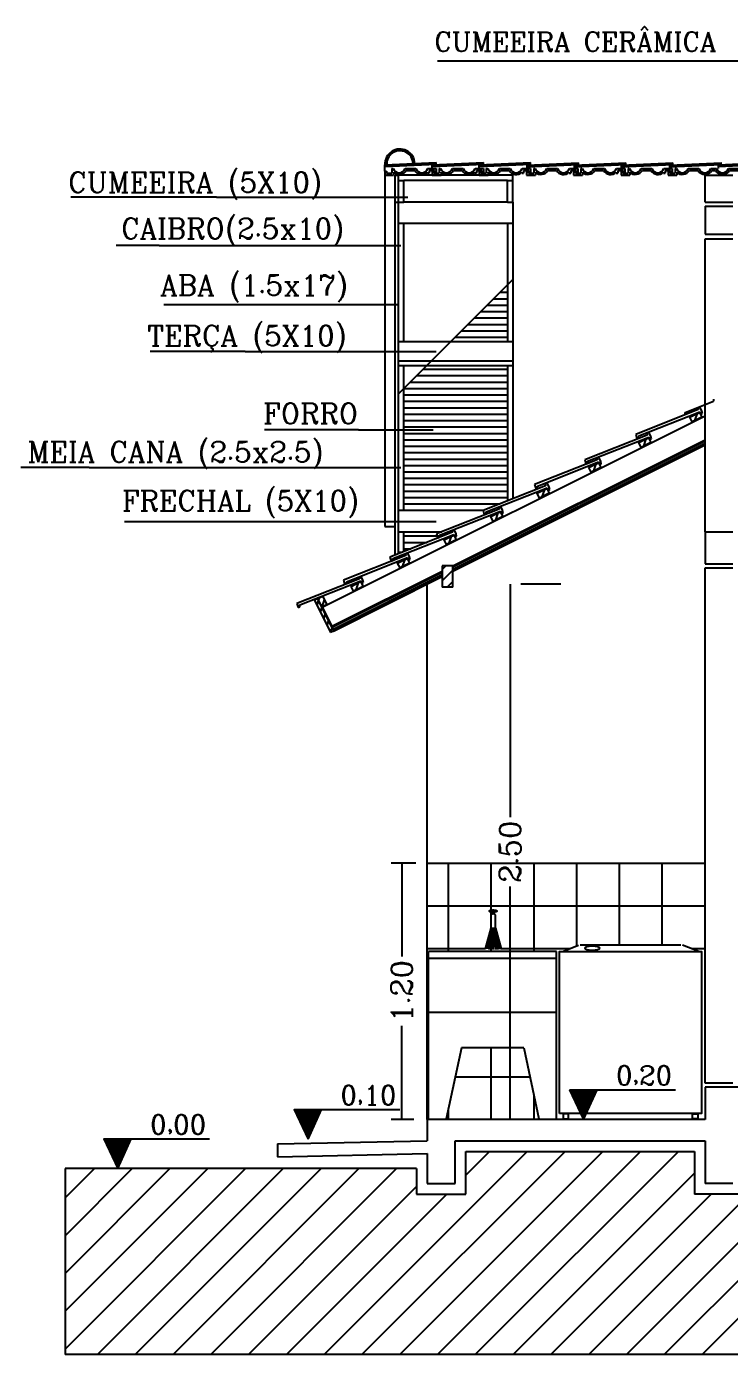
# Model space of a CAD drawing. Extents: x 374.2 to 444.1, y -26.3 to 30.2.
# Drawn here: x 414.51 to 417.8, y -10.48 to -4.27 of the extents above; entities that cross this region are included whole.
import ezdxf
from ezdxf.enums import TextEntityAlignment as Align

# ---------------------------------------------------------------- set-up
doc = ezdxf.new("R2010")
doc.units = 0
doc.header["$LTSCALE"] = 20
doc.header["$MEASUREMENT"] = 0
doc.linetypes.add('DASHED2', pattern=[0.375, 0.25, -0.125])
doc.layers.get('0').update_dxf_attribs({"linetype": 'CONTINUOUS'})
doc.layers.get('DEFPOINTS').update_dxf_attribs({"linetype": 'CONTINUOUS'})
for name, color, linetype in [('AZULEJO', 30, 'CONTINUOUS'), ('CONCRETO', 5, 'CONTINUOUS'), ('CORTE', 244, 'CONTINUOUS'), ('COTAS', 244, 'CONTINUOUS'), ('JANELA', 5, 'CONTINUOUS'), ('PAREDE', 7, 'CONTINUOUS'), ('TELHA', 244, 'CONTINUOUS'), ('TEXTO', 1, 'CONTINUOUS'), ('TEXTO2', 30, 'CONTINUOUS'), ('VISTAL', 30, 'CONTINUOUS'), ('VISTAP', 244, 'CONTINUOUS')]:
    doc.layers.add(name, color=color, linetype=linetype)
doc.styles.add('ROMANC', font='ROMANC.SHX')
doc.dimstyles.get("Standard").update_dxf_attribs({"dimtxt": 0.1, "dimasz": 0.18, "dimexe": 0.05, "dimexo": 0.0625, "dimgap": 0.01, "dimtad": 0, "dimzin": 0, "dimdsep": 46, "dimtxsty": 'ROMANC', "dimblk1": 'NONE', "dimblk2": 'NONE', "dimsah": 1, "dimcen": 0.09, "dimclrd": 30, "dimclre": 30, "dimadec": 0, "dimazin": 0, "dimtfac": 1, "dimtdec": 4, "dimtofl": 0, "dimtmove": 1, "dimatfit": 3, "dimldrblk": 'NONE', "dimfxl": 1, "dimtolj": 1, "dimtzin": 0, "dimarcsym": 0})

# ---------------------------------------------------------------- blocks, each defined once
blk = doc.blocks.new('*X4')
at = {"color": 0, "linetype": 'Continuous'}
for p, q in [((152.5122, 73.9703), (152.5289, 73.987)), ((152.5122, 73.9173), (152.5622, 73.9673)), ((152.5349, 73.887), (152.5622, 73.9143))]:
    blk.add_line(p, q, dxfattribs=at)
blk = doc.blocks.new('*X0')
at = {"color": 0, "linetype": 'DASHED2'}
for p, q in [((144.7944, 79.1395), (144.7978, 79.143)), ((144.8082, 79.118), (144.8332, 79.143)), ((144.8436, 79.118), (144.8444, 79.1188))]:
    blk.add_line(p, q, dxfattribs=at)
blk = doc.blocks.new('*X1')
at = {"color": 0, "linetype": 'DASHED2'}
for p, q in [((142.7874, 77.5214), (142.8024, 77.5364)), ((142.7874, 77.486), (142.8024, 77.501)), ((142.7874, 77.4507), (142.8024, 77.4657)), ((142.7874, 77.4153), (142.8024, 77.4303)), ((142.7874, 77.38), (142.8024, 77.395))]:
    blk.add_line(p, q, dxfattribs=at)
blk = doc.blocks.new('*X2')
at = {"color": 0, "linetype": 'DASHED2'}
for p, q in [((142.805, 77.539), (142.8141, 77.5481)), ((142.805, 77.5037), (142.83, 77.5287))]:
    blk.add_line(p, q, dxfattribs=at)
blk = doc.blocks.new('*D70')
at = {"color": 30, "linetype": 'ByBlock', "transparency": 16777216}
for p, q in [((393.2711, -8.3826), (393.2711, -9.4725)), ((393.5069, -8.3826), (393.3211, -8.3826)), ((393.2711, -10.8872), (393.2711, -9.7973)), ((393.6167, -10.8872), (393.3211, -10.8872))]:
    blk.add_line(p, q, dxfattribs=at)
at = {"layer": 'DEFPOINTS', "color": 0, "linetype": 'ByBlock', "transparency": 16777216}
for p in [(392.8819, -8.3826), (393.2711, -8.3826), (392.9917, -10.8872)]:
    blk.add_point(p, dxfattribs=at)
at = {"color": 0, "linetype": 'ByBlock', "transparency": 16777216, "insert": (393.2711, -9.6349), "char_height": 0.1, "attachment_point": 5, "rotation": 90, "style": 'ROMANC'}
blk.add_mtext('\\A1;{2.50}', dxfattribs=at)
blk = doc.blocks.new('_NONE')
at = {"color": 0, "linetype": 'ByBlock'}
blk.add_circle((0, 0), 0.25, dxfattribs=at)
blk = doc.blocks.new('*X66')
at = {"color": 0, "linetype": 'Continuous'}
for p, q in [((401.6217, -10.8478), (401.6227, -10.8468)), ((401.6228, -10.8502), (401.6262, -10.8468)), ((401.624, -10.8526), (401.6298, -10.8468)), ((401.6251, -10.8551), (401.6333, -10.8468)), ((401.6262, -10.8575), (401.6368, -10.8468)), ((401.6273, -10.8599), (401.6404, -10.8468)), ((401.6285, -10.8623), (401.6439, -10.8468)), ((401.6296, -10.8647), (401.6474, -10.8468)), ((401.6307, -10.8671), (401.651, -10.8468)), ((401.6319, -10.8695), (401.6545, -10.8468)), ((401.633, -10.8719), (401.658, -10.8468)), ((401.6341, -10.8743), (401.6616, -10.8468)), ((401.6353, -10.8767), (401.6651, -10.8468)), ((401.6364, -10.8791), (401.6686, -10.8468)), ((401.6375, -10.8815), (401.6722, -10.8468)), ((401.6387, -10.8839), (401.6757, -10.8468)), ((401.6398, -10.8863), (401.6792, -10.8468)), ((401.6409, -10.8887), (401.6828, -10.8468)), ((401.6421, -10.8911), (401.6863, -10.8468)), ((401.6432, -10.8935), (401.6899, -10.8468)), ((401.6443, -10.8959), (401.6934, -10.8468)), ((401.6455, -10.8983), (401.6969, -10.8468)), ((401.6466, -10.9007), (401.7005, -10.8468)), ((401.6477, -10.9031), (401.704, -10.8468)), ((401.6489, -10.9055), (401.7075, -10.8468)), ((401.65, -10.9079), (401.7111, -10.8468)), ((401.6511, -10.9103), (401.7146, -10.8468)), ((401.6523, -10.9127), (401.7181, -10.8468)), ((401.6534, -10.9151), (401.7217, -10.8468)), ((401.6545, -10.9175), (401.7252, -10.8468)), ((401.6557, -10.9199), (401.7287, -10.8468)), ((401.6568, -10.9223), (401.7323, -10.8468)), ((401.6579, -10.9247), (401.7358, -10.8468)), ((401.6591, -10.9271), (401.7394, -10.8468)), ((401.6602, -10.9295), (401.7429, -10.8468)), ((401.6613, -10.932), (401.7464, -10.8468)), ((401.6625, -10.9344), (401.7489, -10.8479)), ((401.6636, -10.9368), (401.746, -10.8544)), ((401.6647, -10.9392), (401.743, -10.8609)), ((401.6658, -10.9416), (401.7401, -10.8673)), ((401.667, -10.944), (401.7371, -10.8738)), ((401.6681, -10.9464), (401.7342, -10.8803)), ((401.6692, -10.9488), (401.7312, -10.8868)), ((401.6704, -10.9512), (401.7282, -10.8933)), ((401.6715, -10.9536), (401.7253, -10.8998)), ((401.6726, -10.956), (401.7223, -10.9063)), ((401.6738, -10.9584), (401.7194, -10.9128)), ((401.6749, -10.9608), (401.7164, -10.9193)), ((401.676, -10.9632), (401.7134, -10.9258)), ((401.6772, -10.9656), (401.7105, -10.9323)), ((401.6783, -10.968), (401.7075, -10.9388)), ((401.6794, -10.9704), (401.7046, -10.9453)), ((401.6806, -10.9728), (401.7016, -10.9518)), ((401.6817, -10.9752), (401.6987, -10.9583)), ((401.6828, -10.9776), (401.6957, -10.9648)), ((401.684, -10.98), (401.6927, -10.9712)), ((401.6851, -10.9824), (401.6898, -10.9777)), ((401.6862, -10.9848), (401.6868, -10.9842))]:
    blk.add_line(p, q, dxfattribs=at)
blk = doc.blocks.new('*X65')
at = {"color": 0, "linetype": 'Continuous'}
for p, q in [((400.4625, -10.6494), (400.4626, -10.6493)), ((400.4636, -10.6518), (400.4662, -10.6493)), ((400.4647, -10.6542), (400.4697, -10.6493)), ((400.4659, -10.6566), (400.4732, -10.6493)), ((400.467, -10.659), (400.4768, -10.6493)), ((400.4681, -10.6614), (400.4803, -10.6493)), ((400.4693, -10.6638), (400.4838, -10.6493)), ((400.4704, -10.6662), (400.4874, -10.6493)), ((400.4715, -10.6686), (400.4909, -10.6493)), ((400.4727, -10.671), (400.4945, -10.6493)), ((400.4738, -10.6734), (400.498, -10.6493)), ((400.4749, -10.6758), (400.5015, -10.6493)), ((400.4761, -10.6782), (400.5051, -10.6493)), ((400.4772, -10.6806), (400.5086, -10.6493)), ((400.4783, -10.683), (400.5121, -10.6493)), ((400.4795, -10.6855), (400.5157, -10.6493)), ((400.4806, -10.6879), (400.5192, -10.6493)), ((400.4817, -10.6903), (400.5227, -10.6493)), ((400.4829, -10.6927), (400.5263, -10.6493)), ((400.484, -10.6951), (400.5298, -10.6493)), ((400.4851, -10.6975), (400.5333, -10.6493)), ((400.4863, -10.6999), (400.5369, -10.6493)), ((400.4874, -10.7023), (400.5404, -10.6493)), ((400.4885, -10.7047), (400.5439, -10.6493)), ((400.4897, -10.7071), (400.5475, -10.6493)), ((400.4908, -10.7095), (400.551, -10.6493)), ((400.4919, -10.7119), (400.5546, -10.6493)), ((400.4931, -10.7143), (400.5581, -10.6493)), ((400.4942, -10.7167), (400.5616, -10.6493)), ((400.4953, -10.7191), (400.5652, -10.6493)), ((400.4964, -10.7215), (400.5687, -10.6493)), ((400.4976, -10.7239), (400.5722, -10.6493)), ((400.4987, -10.7263), (400.5758, -10.6493)), ((400.4998, -10.7287), (400.5793, -10.6493)), ((400.501, -10.7311), (400.5828, -10.6493)), ((400.5021, -10.7335), (400.5864, -10.6493)), ((400.5032, -10.7359), (400.5899, -10.6493)), ((400.5044, -10.7383), (400.5882, -10.6545)), ((400.5055, -10.7407), (400.5852, -10.661)), ((400.5066, -10.7431), (400.5823, -10.6675)), ((400.5078, -10.7455), (400.5793, -10.674)), ((400.5089, -10.7479), (400.5764, -10.6805)), ((400.51, -10.7503), (400.5734, -10.687)), ((400.5112, -10.7527), (400.5705, -10.6935)), ((400.5123, -10.7551), (400.5675, -10.6999)), ((400.5134, -10.7575), (400.5645, -10.7064)), ((400.5146, -10.7599), (400.5616, -10.7129)), ((400.5157, -10.7624), (400.5586, -10.7194)), ((400.5168, -10.7648), (400.5557, -10.7259)), ((400.518, -10.7672), (400.5527, -10.7324)), ((400.5191, -10.7696), (400.5497, -10.7389)), ((400.5202, -10.772), (400.5468, -10.7454)), ((400.5214, -10.7744), (400.5438, -10.7519)), ((400.5225, -10.7768), (400.5409, -10.7584)), ((400.5236, -10.7792), (400.5379, -10.7649)), ((400.5248, -10.7816), (400.535, -10.7714)), ((400.5259, -10.784), (400.532, -10.7779)), ((400.527, -10.7864), (400.529, -10.7844))]:
    blk.add_line(p, q, dxfattribs=at)
blk = doc.blocks.new('*X78')
at = {"color": 0, "linetype": 'Continuous'}
for p, q in [((417.1382, -10.4847), (418.2382, -9.3847)), ((417.3149, -10.4847), (418.4149, -9.3847)), ((417.4917, -10.4847), (418.5917, -9.3847)), ((417.6685, -10.4847), (418.7685, -9.3847)), ((415.9007, -10.4847), (416.8507, -9.5347)), ((416.0775, -10.4847), (417.0275, -9.5347)), ((416.2543, -10.4847), (417.2043, -9.5347)), ((416.4311, -10.4847), (417.3811, -9.5347)), ((416.563, -9.6456), (416.6739, -9.5347)), ((416.6078, -10.4847), (417.5578, -9.5347)), ((414.6885, -10.4595), (415.5326, -9.6153)), ((414.6885, -10.2827), (415.3559, -9.6153)), ((414.6885, -10.1059), (415.1791, -9.6153)), ((414.6885, -9.9292), (415.0023, -9.6153)), ((414.6885, -9.7524), (414.8255, -9.6153)), ((414.8401, -10.4847), (415.7094, -9.6153)), ((415.0168, -10.4847), (415.8862, -9.6153)), ((415.1936, -10.4847), (416.063, -9.6153)), ((415.3704, -10.4847), (416.2397, -9.6153)), ((416.7846, -10.4847), (417.633, -9.6363)), ((415.5472, -10.4847), (416.333, -9.6989)), ((415.7239, -10.4847), (416.4739, -9.7347)), ((416.9614, -10.4847), (417.7114, -9.7347))]:
    blk.add_line(p, q, dxfattribs=at)
blk = doc.blocks.new('*D84')
at = {"color": 30, "linetype": 'ByBlock', "transparency": 16777216}
for p, q in [((416.3296, -8.1854), (416.2136, -8.1854)), ((416.2636, -8.1854), (416.2636, -8.6227)), ((416.2636, -9.3847), (416.2636, -8.9474)), ((416.3205, -9.3847), (416.2136, -9.3847))]:
    blk.add_line(p, q, dxfattribs=at)
at = {"layer": 'DEFPOINTS', "color": 0, "linetype": 'ByBlock', "transparency": 16777216}
for p in [(416.2636, -8.1854), (416.3921, -8.1854), (416.383, -9.3847)]:
    blk.add_point(p, dxfattribs=at)
at = {"color": 0, "linetype": 'ByBlock', "transparency": 16777216, "insert": (416.2636, -8.7851), "char_height": 0.1, "attachment_point": 5, "rotation": 90, "style": 'ROMANC'}
blk.add_mtext('\\A1;1.20', dxfattribs=at)

msp = doc.modelspace()

# ---------------------------------------------------------------- linework, layer by layer
at = {"layer": 'AZULEJO', "color": 30, "linetype": 'Continuous'}
for p, q in [((416.4809, -8.1854), (416.4809, -8.5993)), ((416.6809, -8.1854), (416.6809, -8.5993)), ((416.8809, -8.1854), (416.8809, -8.5993)), ((417.0809, -8.1854), (417.0809, -8.5734)), ((417.2809, -8.1854), (417.2809, -8.5691)), ((417.4809, -8.1854), (417.4809, -8.5691)), ((416.6809, -8.4136), (416.6809, -8.4296)), ((416.6809, -9.0493), (416.6809, -9.3847)), ((416.8809, -9.2697), (416.8809, -9.3847)), ((416.4809, -9.3384), (416.4809, -9.3847))]:
    msp.add_line(p, q, dxfattribs=at)
at = {"layer": 'CONCRETO', "linetype": 'Continuous'}
for p, q in [((417.683, -5.1122), (417.813, -5.1122)), ((417.683, -5.1122), (417.683, -5.2422)), ((417.683, -5.2422), (417.813, -5.2422)), ((417.683, -6.6347), (417.813, -6.6347)), ((417.683, -6.6347), (417.683, -6.7847)), ((417.683, -6.7847), (417.813, -6.7847)), ((416.383, -9.3847), (416.383, -9.4847)), ((417.683, -9.3847), (416.383, -9.3847)), ((415.683, -9.4997), (416.383, -9.4847)), ((415.683, -9.4997), (415.683, -9.5597)), ((416.513, -9.4847), (417.683, -9.4847)), ((416.513, -9.6847), (416.513, -9.4847)), ((416.513, -9.4847), (417.683, -9.4847)), ((415.683, -9.5597), (416.383, -9.5447)), ((416.383, -9.5447), (416.383, -9.6847)), ((416.383, -9.6847), (416.513, -9.6847))]:
    msp.add_line(p, q, dxfattribs=at)
at = {"layer": 'CONCRETO', "color": 244}
for p, q in [((416.9882, -8.5993), (416.3882, -8.5993)), ((416.9882, -8.6314), (416.3882, -8.6314)), ((416.9882, -8.8851), (416.3882, -8.8851)), ((416.834, -9.0493), (416.5424, -9.0493))]:
    msp.add_line(p, q, dxfattribs=at)
at = {"layer": 'CONCRETO'}
for p, q in [((417.813, -9.2347), (417.683, -9.2347)), ((417.683, -9.2347), (417.683, -9.3847)), ((423.803, -9.2347), (417.683, -9.2347)), ((417.683, -9.4847), (417.683, -9.6847)), ((417.813, -9.6847), (417.683, -9.6847))]:
    msp.add_line(p, q, dxfattribs=at)
at = {"layer": 'CORTE', "color": 244, "linetype": 'Continuous'}
for p, q in [((416.1847, -4.9479), (416.1927, -4.9479)), ((416.1847, -4.9479), (416.1847, -4.9659)), ((416.1847, -4.9659), (416.2257, -4.9659)), ((416.1927, -4.9479), (416.1927, -4.9579)), ((416.1927, -4.9579), (416.2177, -4.9579)), ((416.2177, -4.9359), (416.2177, -4.9579)), ((416.2177, -4.9359), (416.224, -4.9359)), ((416.2257, -4.9526), (416.2257, -4.9659)), ((416.2793, -4.9359), (416.3295, -4.9359)), ((416.2844, -4.9439), (416.3244, -4.9439)), ((416.3837, -4.9521), (416.3837, -4.9579)), ((416.3837, -4.9579), (416.3917, -4.9579)), ((416.3848, -4.9359), (416.4247, -4.9359)), ((416.3917, -4.9439), (416.4167, -4.9439)), ((416.3917, -4.9439), (416.3917, -4.9579)), ((416.4063, -4.9479), (416.4063, -4.9659)), ((416.4063, -4.9479), (416.4143, -4.9479)), ((416.4063, -4.9659), (416.4473, -4.9659)), ((416.4143, -4.9479), (416.4143, -4.9579)), ((416.4143, -4.9579), (416.4393, -4.9579)), ((416.4167, -4.9439), (416.4167, -4.9539)), ((416.4167, -4.9539), (416.4247, -4.9539)), ((416.4247, -4.9359), (416.4247, -4.9539)), ((416.4393, -4.9359), (416.4456, -4.9359)), ((416.4393, -4.9359), (416.4393, -4.9579)), ((416.4473, -4.9526), (416.4473, -4.9659)), ((416.5009, -4.9359), (416.5511, -4.9359)), ((416.506, -4.9439), (416.5461, -4.9439)), ((416.6053, -4.9521), (416.6053, -4.9579)), ((416.6053, -4.9579), (416.6133, -4.9579)), ((416.6065, -4.9359), (416.6463, -4.9359)), ((416.6133, -4.9439), (416.6383, -4.9439)), ((416.6133, -4.9439), (416.6133, -4.9579)), ((416.6263, -4.9479), (416.6343, -4.9479)), ((416.6263, -4.9479), (416.6263, -4.9659)), ((416.6263, -4.9659), (416.6673, -4.9659)), ((416.6343, -4.9479), (416.6343, -4.9579)), ((416.6343, -4.9579), (416.6593, -4.9579)), ((416.6383, -4.9439), (416.6383, -4.9539)), ((416.6383, -4.9539), (416.6463, -4.9539)), ((416.6463, -4.9359), (416.6463, -4.9539)), ((416.6593, -4.9359), (416.6593, -4.9579)), ((416.6593, -4.9359), (416.6656, -4.9359)), ((416.6673, -4.9526), (416.6673, -4.9659)), ((416.7209, -4.9359), (416.7711, -4.9359)), ((416.726, -4.9439), (416.7661, -4.9439)), ((416.8253, -4.9521), (416.8253, -4.9579)), ((416.8253, -4.9579), (416.8333, -4.9579)), ((416.8265, -4.9359), (416.8663, -4.9359)), ((416.8333, -4.9439), (416.8583, -4.9439)), ((416.8333, -4.9439), (416.8333, -4.9579)), ((416.8479, -4.9479), (416.8479, -4.9659)), ((416.8479, -4.9479), (416.8559, -4.9479)), ((416.8479, -4.9659), (416.8889, -4.9659)), ((416.8559, -4.9479), (416.8559, -4.9579)), ((416.8559, -4.9579), (416.8809, -4.9579)), ((416.8583, -4.9439), (416.8583, -4.9539)), ((416.8583, -4.9539), (416.8663, -4.9539)), ((416.8663, -4.9359), (416.8663, -4.9539)), ((416.8809, -4.9359), (416.8872, -4.9359)), ((416.8809, -4.9359), (416.8809, -4.9579)), ((416.8889, -4.9526), (416.8889, -4.9659)), ((416.9426, -4.9359), (416.9927, -4.9359)), ((416.9476, -4.9439), (416.9877, -4.9439)), ((417.0469, -4.9521), (417.0469, -4.9579)), ((417.0469, -4.9579), (417.0549, -4.9579)), ((417.0481, -4.9359), (417.0879, -4.9359)), ((417.0549, -4.9439), (417.0799, -4.9439)), ((417.0549, -4.9439), (417.0549, -4.9579)), ((417.0679, -4.9479), (417.0759, -4.9479)), ((417.0679, -4.9479), (417.0679, -4.9659)), ((417.0679, -4.9659), (417.1089, -4.9659)), ((417.0759, -4.9479), (417.0759, -4.9579)), ((417.0759, -4.9579), (417.1009, -4.9579)), ((417.0799, -4.9439), (417.0799, -4.9539)), ((417.0799, -4.9539), (417.0879, -4.9539)), ((417.0879, -4.9359), (417.0879, -4.9539)), ((417.1009, -4.9359), (417.1009, -4.9579)), ((417.1009, -4.9359), (417.1072, -4.9359)), ((417.1089, -4.9526), (417.1089, -4.9659)), ((417.1626, -4.9359), (417.2127, -4.9359)), ((417.1676, -4.9439), (417.2077, -4.9439)), ((417.2669, -4.9521), (417.2669, -4.9579)), ((417.2669, -4.9579), (417.2749, -4.9579)), ((417.2681, -4.9359), (417.3079, -4.9359)), ((417.2749, -4.9439), (417.2999, -4.9439)), ((417.2749, -4.9439), (417.2749, -4.9579)), ((417.2895, -4.9479), (417.2895, -4.9659)), ((417.2895, -4.9479), (417.2975, -4.9479)), ((417.2895, -4.9659), (417.3305, -4.9659)), ((417.2975, -4.9479), (417.2975, -4.9579)), ((417.2975, -4.9579), (417.3225, -4.9579)), ((417.2999, -4.9439), (417.2999, -4.9539)), ((417.2999, -4.9539), (417.3079, -4.9539)), ((417.3079, -4.9359), (417.3079, -4.9539)), ((417.3225, -4.9359), (417.3288, -4.9359)), ((417.3225, -4.9359), (417.3225, -4.9579)), ((417.3305, -4.9526), (417.3305, -4.9659)), ((417.3842, -4.9359), (417.4343, -4.9359)), ((417.3892, -4.9439), (417.4293, -4.9439)), ((417.4885, -4.9521), (417.4885, -4.9579)), ((417.4885, -4.9579), (417.4965, -4.9579)), ((417.4897, -4.9359), (417.5295, -4.9359)), ((417.4965, -4.9439), (417.5215, -4.9439)), ((417.4965, -4.9439), (417.4965, -4.9579)), ((417.5095, -4.9479), (417.5095, -4.9659)), ((417.5095, -4.9479), (417.5175, -4.9479)), ((417.5095, -4.9659), (417.5505, -4.9659)), ((417.5175, -4.9479), (417.5175, -4.9579)), ((417.5175, -4.9579), (417.5425, -4.9579)), ((417.5215, -4.9439), (417.5215, -4.9539)), ((417.5215, -4.9539), (417.5295, -4.9539)), ((417.5295, -4.9359), (417.5295, -4.9539)), ((417.5425, -4.9359), (417.5488, -4.9359)), ((417.5425, -4.9359), (417.5425, -4.9579)), ((417.5505, -4.9526), (417.5505, -4.9659)), ((417.6042, -4.9359), (417.6543, -4.9359)), ((417.6092, -4.9439), (417.6493, -4.9439)), ((417.7097, -4.9359), (417.7363, -4.9359)), ((417.7147, -4.9439), (417.7313, -4.9439)), ((417.73, -4.9359), (417.7363, -4.9359)), ((417.7917, -4.9359), (417.8418, -4.9359)), ((417.7967, -4.9439), (417.8368, -4.9439)), ((416.563, -9.7347), (416.563, -9.5347)), ((416.563, -9.5347), (417.633, -9.5347)), ((417.633, -9.5347), (417.633, -9.7347)), ((416.333, -9.6153), (416.333, -9.7347)), ((416.333, -9.7347), (416.563, -9.7347)), ((417.863, -9.7347), (417.633, -9.7347))]:
    msp.add_line(p, q, dxfattribs=at)
at = {"layer": 'CORTE', "linetype": 'Continuous'}
for p, q in [((416.248, -5.0922), (416.248, -4.9672)), ((416.248, -4.9922), (416.273, -4.9922)), ((416.273, -5.0922), (416.273, -4.9922)), ((416.758, -5.0922), (416.758, -4.9922)), ((416.758, -4.9922), (416.783, -4.9922)), ((416.233, -5.0922), (416.273, -5.0922)), ((416.758, -5.0922), (416.783, -5.0922))]:
    msp.add_line(p, q, dxfattribs=at)
at = {"layer": 'CORTE', "color": 244, "linetype": 'Continuous'}
for centre, radius, start, end in [((416.2516, -4.9253), 0.0297, 201.05175, 338.94825), ((416.2516, -4.9253), 0.0377, 226.3757, 330.30966), ((416.3572, -4.9253), 0.0377, 209.69034, 314.70515), ((416.3572, -4.9253), 0.0297, 201.05175, 338.94825), ((416.4733, -4.9253), 0.0297, 201.05175, 338.94825), ((416.4733, -4.9253), 0.0377, 226.3757, 330.30966), ((416.5788, -4.9253), 0.0377, 209.69034, 314.70515), ((416.5788, -4.9253), 0.0297, 201.05175, 338.94825), ((416.6933, -4.9253), 0.0297, 201.05175, 338.94825), ((416.6933, -4.9253), 0.0377, 226.3757, 330.30966), ((416.7988, -4.9253), 0.0377, 209.69034, 314.70515), ((416.7988, -4.9253), 0.0297, 201.05175, 338.94825), ((416.9149, -4.9253), 0.0297, 201.05175, 338.94825), ((416.9149, -4.9253), 0.0377, 226.3757, 330.30966), ((417.0204, -4.9253), 0.0377, 209.69034, 314.70515), ((417.0204, -4.9253), 0.0297, 201.05175, 338.94825), ((417.1349, -4.9253), 0.0297, 201.05175, 338.94825), ((417.1349, -4.9253), 0.0377, 226.3757, 330.30966), ((417.2404, -4.9253), 0.0377, 209.69034, 314.70515), ((417.2404, -4.9253), 0.0297, 201.05175, 338.94825), ((417.3565, -4.9253), 0.0297, 201.05175, 338.94825), ((417.3565, -4.9253), 0.0377, 226.3757, 330.30966), ((417.462, -4.9253), 0.0377, 209.69034, 314.70515), ((417.462, -4.9253), 0.0297, 201.05175, 338.94825), ((417.5765, -4.9253), 0.0297, 201.05175, 338.94825), ((417.5765, -4.9253), 0.0377, 226.3757, 330.30966), ((417.682, -4.9253), 0.0377, 209.69034, 330.30966), ((417.682, -4.9253), 0.0297, 201.05175, 338.94825), ((417.764, -4.9253), 0.0377, 209.69034, 330.30966), ((417.764, -4.9253), 0.0297, 201.05175, 338.94825)]:
    msp.add_arc(centre, radius, start, end, dxfattribs=at)
at = {"layer": 'COTAS', "color": 30, "linetype": 'Continuous'}
msp.add_line((415.1284, -5.2949), (415.1681, -5.2949), dxfattribs=at)
at = {"layer": 'JANELA', "color": 244}
for p, q in [((416.5424, -9.0493), (416.4717, -9.3818)), ((416.834, -9.0493), (416.9048, -9.3818))]:
    msp.add_line(p, q, dxfattribs=at)
at = {"layer": 'PAREDE', "color": 3, "linetype": 'Continuous'}
for p, q in [((417.683, -4.9672), (417.813, -4.9672)), ((417.683, -5.0922), (417.683, -4.9672)), ((417.683, -5.0922), (417.813, -5.0922)), ((417.683, -5.2648), (417.813, -5.2648)), ((417.683, -6.4347), (417.683, -5.2648)), ((417.683, -6.8046), (417.813, -6.8046)), ((417.683, -7.1347), (417.683, -6.8046)), ((417.683, -9.2146), (417.683, -7.1347)), ((417.813, -9.2146), (417.683, -9.2146))]:
    msp.add_line(p, q, dxfattribs=at)
at = {"layer": 'PAREDE', "color": 3}
for p, q in [((417.683, -6.5791), (417.683, -6.4347)), ((417.683, -6.6347), (417.683, -6.5791))]:
    msp.add_line(p, q, dxfattribs=at)
at = {"layer": 'PAREDE', "color": 244}
for p, q in [((416.3882, -9.3818), (416.3882, -8.5993)), ((416.9882, -9.3818), (416.9882, -8.5993))]:
    msp.add_line(p, q, dxfattribs=at)
at = {"layer": 'TELHA', "color": 244, "linetype": 'Continuous'}
for p, q in [((416.1847, -4.9186), (416.4242, -4.9065)), ((416.4063, -4.9186), (416.6458, -4.9065)), ((416.6263, -4.9186), (416.8658, -4.9065)), ((416.8505, -4.9201), (417.09, -4.9081)), ((417.0721, -4.9201), (417.3116, -4.9081)), ((417.2921, -4.9201), (417.5316, -4.9081)), ((417.5179, -4.9201), (417.7575, -4.9081)), ((417.7463, -4.9186), (417.9858, -4.9065)), ((416.1847, -4.9266), (416.4242, -4.9145)), ((416.4063, -4.9266), (416.6458, -4.9145)), ((416.6263, -4.9266), (416.8658, -4.9145)), ((416.8505, -4.9282), (417.09, -4.9161)), ((417.0721, -4.9282), (417.3116, -4.9161)), ((417.2921, -4.9282), (417.5316, -4.9161)), ((417.5179, -4.9282), (417.7575, -4.9161)), ((417.7463, -4.9266), (417.9858, -4.9145))]:
    msp.add_line(p, q, dxfattribs=at)
at = {"layer": 'TELHA', "linetype": 'Continuous'}
for p, q in [((416.4242, -4.9145), (416.4242, -4.9065)), ((416.6458, -4.9145), (416.6458, -4.9065)), ((416.8658, -4.9145), (416.8658, -4.9065)), ((417.09, -4.9161), (417.09, -4.9081)), ((417.3116, -4.9161), (417.3116, -4.9081)), ((417.5322, -4.9165), (417.5322, -4.9085)), ((416.1847, -4.9266), (416.1847, -4.9186)), ((416.1847, -4.9659), (416.1847, -6.611)), ((416.4063, -4.9266), (416.4063, -4.9186)), ((416.6263, -4.9266), (416.6263, -4.9186)), ((416.8504, -4.9282), (416.8504, -4.9202)), ((417.0721, -4.9282), (417.0721, -4.9201)), ((417.2921, -4.9282), (417.2921, -4.9201)), ((417.5179, -4.9282), (417.5179, -4.9201)), ((417.7463, -4.9266), (417.7463, -4.9186)), ((416.1847, -6.611), (416.233, -6.611))]:
    msp.add_line(p, q, dxfattribs=at)
at = {"layer": 'TELHA', "color": 30, "linetype": 'Continuous'}
for p, q in [((417.7583, -4.9167), (417.7583, -4.9073)), ((416.1847, -4.9479), (416.1847, -4.9266)), ((416.4063, -4.9359), (416.4063, -4.9266)), ((416.6263, -4.9359), (416.6263, -4.9266)), ((416.8505, -4.9359), (416.8505, -4.9282)), ((417.0721, -4.9375), (417.0721, -4.9282)), ((417.2922, -4.9359), (417.2922, -4.9266)), ((417.518, -4.9368), (417.518, -4.9274)), ((417.7463, -4.9359), (417.7463, -4.9266))]:
    msp.add_line(p, q, dxfattribs=at)
at = {"layer": 'TELHA', "linetype": 'Continuous'}
for radius, start, end in [(0.07, 2.5123, 183.26429), (0.062, 2.46378, 183.31281)]:
    msp.add_arc((416.2549, -4.9144), radius, start, end, dxfattribs=at)
at = {"layer": 'TEXTO', "color": 30, "linetype": 'Continuous'}
for p, q in [((416.4311, -4.4311), (417.891, -4.4311)), ((415.8624, -5.0697), (416.2917, -5.0697)), ((415.1284, -5.2949), (414.9274, -5.2949)), ((415.1681, -5.2949), (416.259, -5.2949)), ((415.1507, -5.5714), (416.2416, -5.5714)), ((415.9958, -5.7923), (416.4252, -5.7923)), ((416.0608, -6.1587), (415.6216, -6.1587)), ((414.7377, -6.3346), (414.4821, -6.3346)), ((414.8013, -6.3346), (414.7377, -6.3346)), ((414.8013, -6.3346), (416.2593, -6.3346)), ((414.9671, -6.5878), (416.4252, -6.5878))]:
    msp.add_line(p, q, dxfattribs=at)
at = {"layer": 'TEXTO', "color": 1}
for p, q in [((417.0491, -9.2464), (417.5436, -9.2464)), ((417.0491, -9.2464), (417.1143, -9.3847)), ((417.1143, -9.3847), (417.1776, -9.2459)), ((415.76, -9.3385), (416.2545, -9.3385)), ((415.76, -9.3385), (415.8252, -9.4768)), ((415.8252, -9.4768), (415.8884, -9.338)), ((414.8698, -9.4757), (415.3643, -9.4757)), ((414.8698, -9.4757), (414.935, -9.614)), ((414.935, -9.614), (414.9982, -9.4752))]:
    msp.add_line(p, q, dxfattribs=at)
at = {"layer": 'TEXTO2', "color": 30, "linetype": 'Continuous'}
for p, q in [((415.3974, -5.0697), (414.716, -5.0697)), ((415.3974, -5.0697), (415.8624, -5.0697)), ((415.5308, -5.7923), (415.086, -5.7923)), ((415.5308, -5.7923), (415.9958, -5.7923))]:
    msp.add_line(p, q, dxfattribs=at)
at = {"layer": 'TEXTO2', "linetype": 'Continuous'}
for p, q in [((416.248, -5.9896), (416.783, -5.4553)), ((416.0608, -6.1587), (416.4109, -6.1587))]:
    msp.add_line(p, q, dxfattribs=at)
at = {"layer": 'VISTAL', "linetype": 'Continuous'}
for p, q in [((416.783, -4.9672), (416.2481, -4.9672)), ((416.758, -4.9922), (416.273, -4.9922)), ((416.233, -6.7436), (416.233, -5.0922)), ((416.248, -6.7377), (416.248, -5.0922)), ((416.758, -5.0922), (416.273, -5.0922)), ((416.783, -5.1922), (416.248, -5.1922)), ((416.273, -5.7471), (416.273, -5.1922)), ((416.758, -5.1922), (416.758, -5.7471)), ((416.783, -5.7471), (416.248, -5.7471)), ((416.783, -5.8365), (416.248, -5.8365)), ((416.783, -5.8589), (416.248, -5.8589)), ((416.273, -6.5347), (416.273, -5.8589)), ((416.758, -5.8589), (416.758, -6.4905)), ((416.503, -6.8196), (417.683, -6.2283)), ((416.273, -6.7278), (416.273, -6.6347)), ((416.248, -6.731), (416.2649, -6.731)), ((415.9444, -7.0995), (416.453, -6.8447)), ((416.687, -8.424), (416.687, -8.4136)), ((416.687, -8.4136), (416.6957, -8.4136)), ((416.6913, -8.4065), (416.6913, -8.4135)), ((416.6957, -8.4136), (416.6957, -8.424))]:
    msp.add_line(p, q, dxfattribs=at)
at = {"layer": 'VISTAL', "color": 30}
for p, q in [((416.7236, -5.5147), (416.758, -5.5147)), ((416.7536, -5.4847), (416.758, -5.4847)), ((416.6635, -5.5747), (416.758, -5.5747)), ((416.6935, -5.5447), (416.758, -5.5447)), ((416.6034, -5.6347), (416.758, -5.6347)), ((416.6335, -5.6047), (416.758, -5.6047)), ((416.5433, -5.6947), (416.758, -5.6947)), ((416.5734, -5.6647), (416.758, -5.6647)), ((416.5133, -5.7247), (416.758, -5.7247)), ((416.3631, -5.8747), (416.758, -5.8747)), ((416.273, -5.9647), (416.758, -5.9647)), ((416.303, -5.9347), (416.758, -5.9347)), ((416.3331, -5.9047), (416.758, -5.9047)), ((416.273, -5.9947), (416.758, -5.9947)), ((416.273, -6.0247), (416.758, -6.0247)), ((416.273, -6.0547), (416.758, -6.0547)), ((416.273, -6.0847), (416.758, -6.0847)), ((415.8917, -6.9882), (417.683, -6.0926)), ((416.273, -6.1147), (416.758, -6.1147)), ((416.273, -6.1447), (416.758, -6.1447)), ((416.273, -6.1747), (416.758, -6.1747)), ((416.273, -6.2047), (416.758, -6.2047)), ((416.503, -6.7944), (417.683, -6.2044)), ((416.273, -6.2347), (416.758, -6.2347)), ((416.273, -6.2647), (416.758, -6.2647)), ((416.273, -6.2947), (416.758, -6.2947)), ((416.273, -6.3247), (416.758, -6.3247)), ((416.273, -6.3547), (416.758, -6.3547)), ((416.273, -6.3847), (416.758, -6.3847)), ((416.273, -6.4147), (416.758, -6.4147)), ((416.273, -6.4447), (416.758, -6.4447)), ((416.273, -6.4747), (416.758, -6.4747)), ((416.273, -6.5047), (416.7221, -6.5047)), ((416.248, -6.5347), (416.6462, -6.5347)), ((416.273, -6.5347), (416.6462, -6.5347)), ((416.248, -6.6347), (416.4509, -6.6347)), ((416.273, -6.6547), (416.4295, -6.6547)), ((416.273, -6.6847), (416.3821, -6.6847)), ((416.273, -6.7147), (416.3062, -6.7147)), ((415.9364, -7.0776), (416.453, -6.8194))]:
    msp.add_line(p, q, dxfattribs=at)
at = {"layer": 'VISTAL', "color": 30, "linetype": 'Continuous'}
for p, q in [((416.383, -9.3847), (416.383, -6.8798)), ((416.383, -8.1854), (417.6809, -8.1854)), ((416.383, -8.3854), (417.6809, -8.3854)), ((416.383, -8.5854), (416.6547, -8.5854)), ((416.7279, -8.5854), (417.0494, -8.5854)), ((417.6185, -8.5854), (417.6809, -8.5854)), ((416.5135, -9.1854), (416.863, -9.1854))]:
    msp.add_line(p, q, dxfattribs=at)
at = {"layer": 'VISTAL', "linetype": 'DASHED2'}
msp.add_line((415.8917, -6.9882), (415.9364, -7.0776), dxfattribs=at)
at = {"layer": 'VISTAL', "linetype": 'DASHED2', "ltscale": 0.001}
for p, q in [((416.6805, -8.4905), (416.6509, -8.5993)), ((416.6835, -8.4905), (416.6614, -8.5993)), ((416.686, -8.4905), (416.671, -8.5993)), ((416.6887, -8.4905), (416.6805, -8.5993)), ((416.6915, -8.4905), (416.6915, -8.5993)), ((416.6937, -8.4905), (416.7023, -8.5993)), ((416.6965, -8.4905), (416.7121, -8.5993)), ((416.6993, -8.4905), (416.7214, -8.5993)), ((416.7021, -8.4905), (416.7317, -8.5993))]:
    msp.add_line(p, q, dxfattribs=at)
at = {"layer": 'VISTAL', "linetype": 'Continuous'}
for points in [[(416.674, -8.4106), (416.674, -8.4095, -0.414214), (416.677, -8.4065), (416.7057, -8.4065, -0.414214), (416.7087, -8.4095), (416.7087, -8.4106, -0.414214), (416.7057, -8.4136), (416.677, -8.4136, -0.414214)], [(416.6801, -8.4335), (416.6801, -8.4905), (416.7025, -8.4905), (416.7025, -8.4335, 0.414214), (416.6925, -8.4235), (416.6901, -8.4235, 0.414214)]]:
    msp.add_lwpolyline(points, format="xyb", close=True, dxfattribs=at)
msp.add_arc((416.6913, -8.4104), 0.00492, 54.39491, 125.60506, dxfattribs=at)
at = {"layer": 'VISTAP', "linetype": 'Continuous'}
for p, q in [((416.233, -5.0922), (416.233, -4.9672)), ((416.233, -4.9672), (416.2481, -4.9672)), ((416.783, -5.0922), (416.783, -4.9595)), ((417.0679, -4.9479), (417.0679, -4.9391)), ((416.783, -5.0922), (416.783, -6.4798)), ((417.59, -6.0771), (417.7224, -6.0248)), ((417.7226, -6.0142), (417.7224, -6.0248)), ((417.6508, -6.0637), (417.3583, -6.1793)), ((417.3722, -6.186), (417.6577, -6.0732)), ((417.4121, -6.1824), (417.1196, -6.298)), ((417.1334, -6.3047), (417.4189, -6.1919)), ((417.1778, -6.2989), (416.8853, -6.4145)), ((416.8992, -6.4212), (417.1846, -6.3084)), ((416.9366, -6.4199), (416.6441, -6.5355)), ((416.658, -6.5422), (416.9435, -6.4294)), ((416.7189, -6.5288), (416.4264, -6.6444)), ((416.4402, -6.6511), (416.7257, -6.5383)), ((416.5011, -6.6376), (416.2086, -6.7533)), ((416.2224, -6.76), (416.5079, -6.6472)), ((416.2833, -6.7465), (415.9908, -6.8621)), ((416.0046, -6.8689), (416.2901, -6.7561)), ((416.503, -6.7947), (416.453, -6.7947)), ((416.453, -6.7947), (416.453, -6.8947)), ((416.503, -6.8947), (416.503, -6.7947)), ((416.0655, -6.8554), (415.773, -6.971)), ((415.7868, -6.9778), (416.0723, -6.865)), ((416.503, -6.8947), (416.453, -6.8947)), ((414.6885, -9.6153), (414.6885, -10.4847)), ((416.333, -9.6153), (414.6885, -9.6153)), ((426.3611, -10.4847), (414.6885, -10.4847))]:
    msp.add_line(p, q, dxfattribs=at)
at = {"layer": 'VISTAP', "linetype": 'DASHED2'}
for p, q in [((417.5895, -6.0862), (417.59, -6.0771)), ((417.6589, -6.0524), (417.6495, -6.0557)), ((417.6495, -6.0557), (417.6508, -6.0637)), ((417.6577, -6.0732), (417.6648, -6.0836)), ((417.6674, -6.0694), (417.6589, -6.0524)), ((417.6648, -6.0836), (417.6701, -6.0815)), ((417.6701, -6.0815), (417.6674, -6.0694)), ((417.3583, -6.1793), (417.3641, -6.1981)), ((417.3641, -6.1981), (417.3717, -6.1951)), ((417.3717, -6.1951), (417.3722, -6.186)), ((417.4201, -6.1711), (417.4107, -6.1743)), ((417.4107, -6.1743), (417.4121, -6.1824)), ((417.4189, -6.1919), (417.4261, -6.2023)), ((417.4286, -6.188), (417.4201, -6.1711)), ((417.4261, -6.2023), (417.4313, -6.2002)), ((417.4313, -6.2002), (417.4286, -6.188)), ((417.1196, -6.298), (417.1253, -6.3168)), ((417.1253, -6.3168), (417.1329, -6.3137)), ((417.1329, -6.3137), (417.1334, -6.3047)), ((417.1858, -6.2876), (417.1765, -6.2909)), ((417.1765, -6.2909), (417.1778, -6.2989)), ((417.1846, -6.3084), (417.1918, -6.3188)), ((417.1943, -6.3046), (417.1858, -6.2876)), ((417.1918, -6.3188), (417.1971, -6.3167)), ((417.1971, -6.3167), (417.1943, -6.3046)), ((416.8853, -6.4145), (416.8911, -6.4333)), ((416.8911, -6.4333), (416.8987, -6.4303)), ((416.8987, -6.4303), (416.8992, -6.4212)), ((416.9446, -6.4085), (416.9353, -6.4118)), ((416.9353, -6.4118), (416.9366, -6.4199)), ((416.9435, -6.4294), (416.9506, -6.4398)), ((416.9532, -6.4255), (416.9446, -6.4085)), ((416.9506, -6.4398), (416.9559, -6.4377)), ((416.9559, -6.4377), (416.9532, -6.4255)), ((416.7269, -6.5174), (416.7175, -6.5207)), ((416.7175, -6.5207), (416.7189, -6.5288)), ((416.7354, -6.5344), (416.7269, -6.5174)), ((416.6441, -6.5355), (416.6499, -6.5543)), ((416.6499, -6.5543), (416.6575, -6.5512)), ((416.6575, -6.5512), (416.658, -6.5422)), ((416.7257, -6.5383), (416.7328, -6.5487)), ((416.7328, -6.5487), (416.7381, -6.5466)), ((416.7381, -6.5466), (416.7354, -6.5344)), ((416.4264, -6.6444), (416.4321, -6.6632)), ((416.5091, -6.6263), (416.4997, -6.6296)), ((416.4997, -6.6296), (416.5011, -6.6376)), ((416.5079, -6.6472), (416.515, -6.6576)), ((416.5176, -6.6433), (416.5091, -6.6263)), ((416.5203, -6.6555), (416.5176, -6.6433)), ((416.4321, -6.6632), (416.4397, -6.6601)), ((416.4397, -6.6601), (416.4402, -6.6511)), ((416.515, -6.6576), (416.5203, -6.6555)), ((416.2086, -6.7533), (416.2143, -6.7721)), ((416.2143, -6.7721), (416.2219, -6.769)), ((416.2219, -6.769), (416.2224, -6.76)), ((416.2913, -6.7352), (416.2819, -6.7385)), ((416.2819, -6.7385), (416.2833, -6.7465)), ((416.2901, -6.7561), (416.2972, -6.7665)), ((416.2998, -6.7522), (416.2913, -6.7352)), ((416.2972, -6.7665), (416.3025, -6.7644)), ((416.3025, -6.7644), (416.2998, -6.7522)), ((415.9908, -6.8621), (415.9965, -6.881)), ((415.9965, -6.881), (416.0041, -6.8779)), ((416.0041, -6.8779), (416.0046, -6.8689)), ((416.0735, -6.8441), (416.0641, -6.8474)), ((416.0641, -6.8474), (416.0655, -6.8554)), ((416.0723, -6.865), (416.0795, -6.8753)), ((416.082, -6.8611), (416.0735, -6.8441)), ((416.0795, -6.8753), (416.0847, -6.8733)), ((416.0847, -6.8733), (416.082, -6.8611)), ((415.773, -6.971), (415.7787, -6.9899)), ((415.7787, -6.9899), (415.7863, -6.9868)), ((415.7863, -6.9868), (415.7868, -6.9778))]:
    msp.add_line(p, q, dxfattribs=at)
at = {"layer": 'VISTAP', "color": 30}
for p, q in [((416.503, -6.7989), (417.683, -6.2089)), ((416.503, -6.81), (417.683, -6.22)), ((415.9383, -7.0812), (416.453, -6.8239)), ((415.9427, -7.0902), (416.453, -6.835))]:
    msp.add_line(p, q, dxfattribs=at)
at = {"layer": 'VISTAP', "color": 30, "linetype": 'DASHED2'}
for p, q in [((415.869, -6.9489), (415.8556, -6.9556)), ((415.8556, -6.9556), (415.931, -7.1063)), ((415.869, -6.9489), (415.9444, -7.0995)), ((415.9383, -7.0812), (415.9427, -7.0902)), ((415.9444, -7.0995), (415.931, -7.1063))]:
    msp.add_line(p, q, dxfattribs=at)
at = {"layer": 'VISTAP', "color": 244, "linetype": 'Continuous'}
for p, q in [((417.0151, -8.5985), (417.0905, -8.5698)), ((417.0985, -8.5683), (417.5693, -8.5683)), ((417.6528, -8.5985), (417.5773, -8.5698))]:
    msp.add_line(p, q, dxfattribs=at)
at = {"layer": 'VISTAP', "linetype": 'DASHED2'}
for points in [[(417.623, -6.1214), (417.6119, -6.0991), (417.6566, -6.0767), (417.6678, -6.0991)], [(417.3843, -6.2401), (417.3731, -6.2177), (417.4178, -6.1954), (417.429, -6.2177)], [(417.15, -6.3566), (417.1388, -6.3343), (417.1835, -6.3119), (417.1947, -6.3343)], [(416.9088, -6.4776), (416.8977, -6.4552), (416.9424, -6.4328), (416.9536, -6.4552)], [(416.691, -6.5865), (416.6799, -6.5641), (416.7246, -6.5417), (416.7358, -6.5641)], [(416.4733, -6.6954), (416.4621, -6.673), (416.5068, -6.6506), (416.518, -6.673)], [(416.2555, -6.8043), (416.2443, -6.7819), (416.289, -6.7595), (416.3002, -6.7819)], [(416.0377, -6.9132), (416.0265, -6.8908), (416.0712, -6.8684), (416.0824, -6.8908)], [(415.9136, -6.9762), (415.8913, -6.9874), (415.8713, -6.9474), (415.8936, -6.9362)]]:
    msp.add_lwpolyline(points, close=True, dxfattribs=at)
at = {"layer": 'VISTAP', "color": 244, "linetype": 'Continuous'}
for points in [[(417.0017, -9.3567), (417.0017, -8.5985), (417.6662, -8.5985), (417.6662, -9.3567)], [(417.019, -9.3589), (417.019, -9.3824), (417.0439, -9.3824), (417.0439, -9.3589)], [(417.6488, -9.3589), (417.6488, -9.3824), (417.624, -9.3824), (417.624, -9.3589)]]:
    msp.add_lwpolyline(points, close=True, dxfattribs=at)
msp.add_ellipse((417.1548, -8.5834), major_axis=(0.035, 0), ratio=0.307386, dxfattribs=at)

# ---------------------------------------------------------------- block references
at = {"layer": 'CORTE', "linetype": 'Continuous'}
msp.add_blockref('*X4', (263.9407, -80.7816), dxfattribs=at)
at = {"layer": 'COTAS', "linetype": 'Continuous'}
msp.add_blockref('*X78', (0, 0), dxfattribs=at)
at = {"layer": 'TEXTO', "color": 1, "linetype": 'Continuous'}
for name, p in [('*X65', (16.5867, 1.4029)), ('*X66', (14.1388, 1.5084)), ('*X66', (13.2486, 1.3711))]:
    msp.add_blockref(name, p, dxfattribs=at)
at = {"layer": 'VISTAP', "linetype": 'DASHED2'}
for name, p, rotation in [('*X0', (323.4978, -141.6408), 26.56510000000002), ('*X0', (323.259, -141.7594), 26.56510000000002), ('*X0', (323.0247, -141.876), 26.56510000000002), ('*X0', (322.7836, -141.9969), 26.56510000000002), ('*X0', (322.5658, -142.1058), 26.56510000000002), ('*X0', (322.348, -142.2147), 26.56510000000002), ('*X0', (322.1302, -142.3236), 26.56510000000002), ('*X0', (321.9124, -142.4325), 26.56510000000002), ('*X2', (322.8233, -140.1729), 26.5651)]:
    msp.add_blockref(name, p, dxfattribs=dict(at, rotation=rotation))
at = {"layer": 'VISTAP', "color": 30, "linetype": 'DASHED2', "rotation": 26.5651}
msp.add_blockref('*X1', (322.8233, -140.1729), dxfattribs=at)

# ---------------------------------------------------------------- texts
at = {"layer": 'COTAS', "color": 244, "linetype": 'Continuous', "style": 'ROMANC'}
for s, p in [('0,10', (416.1076, -9.2719)), ('0,00', (415.2174, -9.4091))]:
    msp.add_text(s, height=0.09, dxfattribs=at).set_placement(p, align=Align.MIDDLE)
at = {"layer": 'TEXTO', "color": 244, "linetype": 'Continuous', "style": 'ROMANC'}
for s, height, p in [('CUMEEIRA CERÂMICA', 0.09, (416.4159, -4.3868)), ('CUMEEIRA (5X10)', 0.096, (414.7028, -5.0481)), ('CAIBRO(2.5x10)', 0.096, (414.9503, -5.2643)), ('ABA (1.5x17)', 0.096, (415.1328, -5.5291)), ('TERÇA (5X10)', 0.096, (415.0734, -5.7657)), ('FORRO', 0.096, (415.615, -6.1293)), ('MEIA CANA (2.5x2.5)', 0.096, (414.5126, -6.3094)), ('FRECHAL (5X10)', 0.096, (414.9545, -6.5377))]:
    msp.add_text(s, height=height, dxfattribs=at).set_placement(p)
msp.add_text('0,20', height=0.09, dxfattribs=at).set_placement((417.3972, -9.1788), align=Align.MIDDLE)

# ---------------------------------------------------------------- dimensions: what is measured, and where the dimension line sits
at = {"layer": 'COTAS', "linetype": 'Continuous'}
dim = msp.add_linear_dim(base=(416.7715, -6.8801), p1=(416.4922, -9.3847), p2=(416.3823, -6.8801), angle=90, text='{2.50}', dimstyle='Standard', override={"dimexo": 0.625}, dxfattribs=at)
dim.commit()
dim.dimension.update_dxf_attribs({"geometry": '*D70', "text_midpoint": (416.7715, -8.1324), "insert": (23.5004, 1.5025)})
at = {"layer": 'VISTAL', "color": 244, "linetype": 'Continuous'}
dim = msp.add_linear_dim(base=(416.2636, -8.1854), p1=(416.383, -9.3847), p2=(416.3921, -8.1854), angle=90, dimstyle='Standard', dxfattribs=at)
dim.commit()
dim.dimension.update_dxf_attribs({"geometry": '*D84', "text_midpoint": (416.2636, -8.7851)})

doc.saveas('drawing.dxf')
